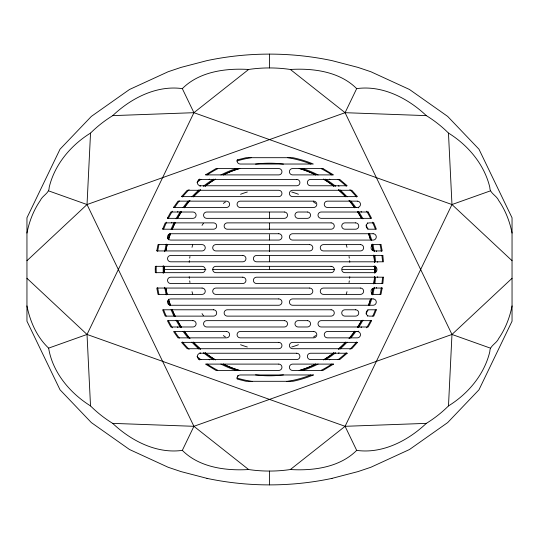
<?xml version="1.0" encoding="UTF-8"?>
<svg xmlns="http://www.w3.org/2000/svg" width="539" height="539" viewBox="0 0 539 539"><rect width="100%" height="100%" fill="white"/><g stroke="black" fill="none" stroke-linecap="round" stroke-linejoin="round"><path stroke-width="0.81" d="M26.95 278.286L87.028 334.456L345.081 426.309L356.677 450.368C339.786 467.38 313.334 470.958 290.38 469.523A100.806 72.132 0 0 1 269.5 471.059A100.806 72.132 0 0 1 248.62 469.53L193.919 426.309L87.028 204.544L90.532 133.086A90.599 66.998 -40.7 0 1 112.705 115.663C130.91 98.273 156.647 85.007 182.323 88.632L193.919 112.691L451.972 204.544L512.05 260.714M356.677 450.368C382.367 454.013 408.043 440.7 426.309 423.371A90.599 66.998 -40.7 0 0 448.482 405.928L451.972 334.456L345.081 112.691L290.38 69.477A100.793 72.118 0 0 0 269.5 67.941A100.793 72.118 0 0 0 248.62 69.47C225.666 68.049 199.214 71.62 182.323 88.632M377.65 277.194L377.684 276.709M26.95 233.07C29.214 221.502 33.58 210.277 40.277 200.548C42.399 195.455 49.467 193.238 49.211 187.242C54.628 164.523 70.885 145.18 90.532 133.086M512.05 305.923C509.786 317.491 505.42 328.723 498.723 338.452C496.601 343.545 489.533 345.762 489.789 351.758C484.372 374.477 468.115 393.82 448.468 405.914M376.424 287.489L376.323 288.055M367.638 315.605L367.335 316.238M171.611 222.876L171.88 222.304M512.05 278.286L451.972 334.456L193.919 426.309L182.323 450.368C156.633 454.013 130.957 440.7 112.691 423.371A90.599 66.998 40.7 0 1 90.518 405.928L87.028 334.456L193.919 112.691L248.62 69.477M26.95 260.714L87.028 204.544L345.081 112.691L356.677 88.632C382.367 84.987 408.043 98.3 426.309 115.629A90.599 66.998 40.7 0 1 448.482 133.072C468.101 145.2 484.379 164.516 489.789 187.242C489.533 193.238 496.601 195.455 498.723 200.548C505.42 210.277 509.786 221.502 512.05 233.07M290.38 469.523L345.081 426.309L451.972 204.544L448.468 133.086M177.567 212.016L177.931 211.443M361.433 326.984L361.056 327.577M358.731 331.101L358.327 331.68M199.969 186.305L200.629 185.76M339.038 352.695L338.377 353.24M329.403 359.877L329.855 359.574M209.152 179.42L209.604 179.123M26.95 305.923C30.096 321.567 36.854 337.057 48.625 348.127L87.028 334.456M451.972 204.544L490.375 190.873M332.031 478.362L357.97 471.598L370.852 467.266L409.472 449.526L447.653 422.596L478.982 389.785L512.05 321.183L512.043 217.81L478.982 149.215L447.653 116.404L409.472 89.474L370.845 71.734L357.97 67.395L332.037 60.637A301.085 301.085 0 0 0 269.5 54.116A301.085 301.085 0 0 0 206.963 60.624L181.03 67.395L168.155 71.734L129.528 89.474L91.347 116.404L60.018 149.215L26.95 217.81L26.95 321.183L60.018 389.785L91.347 422.596L129.528 449.526L168.148 467.266L181.03 471.598L206.969 478.362M290.38 69.477C313.334 68.042 339.786 71.62 356.677 88.632M248.62 469.523C225.666 470.958 199.214 467.38 182.323 450.368M112.691 115.629L193.919 112.691M345.081 426.309L426.309 423.371M164.132 269.493L205.925 269.493M212.932 269.493L334.665 269.493M342.44 269.493L374.868 269.493M237.47 375.865L238.393 375.865M345.081 112.691L426.309 115.629M112.691 423.371L193.919 426.309M48.625 190.873L87.028 204.544M451.972 334.456L490.375 348.127M90.532 405.914C70.03 393.16 52.6 372.456 48.625 348.127M329.39 179.123L329.841 179.42M209.139 359.574L209.59 359.877M338.364 185.76L339.024 186.305M200.616 353.24L199.956 352.695M358.32 207.32L358.725 207.899M361.049 211.416L361.426 212.016M177.924 327.557L177.56 326.984M367.329 222.762L367.632 223.395M376.323 250.938L376.417 251.511M377.65 261.806L377.684 262.291M269.5 54.095L269.5 67.927M269.5 212.198L269.5 218.767M269.5 223.213L269.5 229.23M269.5 234.553L269.5 239.929M269.5 244.571L269.5 251.565M269.5 255.459L269.5 261.705M269.5 266.381L269.5 269.493M269.5 471.073L269.5 484.905M332.031 478.376A301.085 301.085 0 0 1 269.5 484.884A301.085 301.085 0 0 1 206.969 478.376M199.753 359.951A114.221 114.221 0 0 1 198.467 358.947M198.467 180.06A114.221 114.221 0 0 1 199.753 179.056M375.75 266.387A106.298 106.298 0 0 1 375.75 272.599M375.515 277.255A106.298 106.298 0 0 1 374.881 283.433M374.302 287.274A106.298 106.298 0 0 1 372.725 294.873M371.728 298.633A106.298 106.298 0 0 1 369.592 305.283M367.928 309.635A106.298 106.298 0 0 1 366.075 313.914M362.949 320.159A106.298 106.298 0 0 1 358.576 327.503M355.949 331.35A106.298 106.298 0 0 1 350.707 338.088M347.096 342.15A106.298 106.298 0 0 1 339.853 349.184M335.689 352.674A106.298 106.298 0 0 1 325.536 359.823M318.104 364.034A106.298 106.298 0 0 1 302.345 370.596M283.44 374.881A106.298 106.298 0 0 1 255.56 374.881M236.648 370.596A106.298 106.298 0 0 1 220.896 364.034M213.464 359.823A106.298 106.298 0 0 1 203.311 352.674M199.14 349.184A106.298 106.298 0 0 1 191.904 342.15M188.293 338.088A106.298 106.298 0 0 1 183.044 331.35M180.417 327.503A106.298 106.298 0 0 1 176.051 320.159M173.922 316.016A106.298 106.298 0 0 1 171.072 309.635M169.408 305.283A106.298 106.298 0 0 1 167.932 300.863M166.275 294.873A106.298 106.298 0 0 1 164.698 287.274M163.27 273.381A106.298 106.298 0 0 1 163.27 265.612M164.698 251.72A106.298 106.298 0 0 1 166.275 244.113M167.703 238.871A106.298 106.298 0 0 1 169.408 233.704M171.072 229.358A106.298 106.298 0 0 1 174.259 222.277M176.051 218.827A106.298 106.298 0 0 1 180.417 211.49M183.044 207.643A106.298 106.298 0 0 1 188.293 200.906M191.904 196.843A106.298 106.298 0 0 1 199.14 189.809M203.311 186.319A106.298 106.298 0 0 1 213.464 179.164M220.896 174.959A106.298 106.298 0 0 1 236.648 168.397M255.56 164.112A106.298 106.298 0 0 1 283.44 164.112M302.345 168.397A106.298 106.298 0 0 1 318.104 174.959M325.536 179.164A106.298 106.298 0 0 1 335.689 186.319M339.853 189.809A106.298 106.298 0 0 1 347.096 196.843M350.707 200.906A106.298 106.298 0 0 1 355.949 207.643M358.576 211.49A106.298 106.298 0 0 1 362.949 218.827M366.075 225.08A106.298 106.298 0 0 1 367.928 229.358M369.592 233.704A106.298 106.298 0 0 1 371.728 240.36M372.725 244.113A106.298 106.298 0 0 1 374.302 251.72M374.881 255.553A106.298 106.298 0 0 1 375.515 261.738M382.508 277.767A113.311 113.311 0 0 1 381.935 283.534M381.349 287.631A113.311 113.311 0 0 1 380.096 294.132M375.333 309.972A113.311 113.311 0 0 1 372.786 316.09M370.643 320.57A113.311 113.311 0 0 1 366.648 327.813M356.596 341.975A113.311 113.311 0 0 1 349.912 349.326M346.334 352.769A113.311 113.311 0 0 1 338.094 359.681M332.017 363.993A113.311 113.311 0 0 1 321.311 370.266M310.747 375.029A113.311 113.311 0 0 1 286.815 381.471M252.185 381.471A113.311 113.311 0 0 1 236.857 378.001M217.689 370.266A113.311 113.311 0 0 1 206.976 363.993M200.906 359.681A113.311 113.311 0 0 1 197.018 356.589M189.088 349.326A113.311 113.311 0 0 1 182.404 341.975M179.312 338.088A113.311 113.311 0 0 1 175 332.017M172.352 327.813A113.311 113.311 0 0 1 168.35 320.57M166.214 316.09A113.311 113.311 0 0 1 163.667 309.972M158.904 294.132A113.311 113.311 0 0 1 157.651 287.631M156.236 272.808A113.311 113.311 0 0 1 156.236 266.185M157.651 251.363A113.311 113.311 0 0 1 158.904 244.861M163.667 229.021A113.311 113.311 0 0 1 166.558 222.149M168.35 218.423A113.311 113.311 0 0 1 172.352 211.18M175 206.976A113.311 113.311 0 0 1 179.312 200.899M182.404 197.018A113.311 113.311 0 0 1 189.088 189.667M197.018 182.404A113.311 113.311 0 0 1 200.906 179.305M206.976 174.993A113.311 113.311 0 0 1 217.689 168.727M236.857 160.993A113.311 113.311 0 0 1 251.363 157.651M287.631 157.651A113.311 113.311 0 0 1 310.747 163.964M321.311 168.727A113.311 113.311 0 0 1 332.017 174.993M338.094 179.305A113.311 113.311 0 0 1 346.334 186.218M349.912 189.667A113.311 113.311 0 0 1 356.596 197.018M366.648 211.18A113.311 113.311 0 0 1 370.643 218.423M372.442 222.149A113.311 113.311 0 0 1 375.333 229.021M380.096 244.861A113.311 113.311 0 0 1 381.349 251.363M381.935 255.459A113.311 113.311 0 0 1 382.508 261.226M374.794 265.646A105.368 105.368 0 0 1 374.794 273.347M374.625 276.601A105.368 105.368 0 0 1 373.884 283.831M373.103 288.668A105.368 105.368 0 0 1 371.876 294.422M370.576 299.253A105.368 105.368 0 0 1 368.595 305.303M361.534 320.799A105.368 105.368 0 0 1 357.687 327.153M354.851 331.276A105.368 105.368 0 0 1 349.144 338.479M345.762 342.204A105.368 105.368 0 0 1 338.479 349.144M333.951 352.85A105.368 105.368 0 0 1 323.663 359.877M315.719 364.182A105.368 105.368 0 0 1 299.253 370.576M239.74 370.576A105.368 105.368 0 0 1 223.281 364.182M215.337 359.877A105.368 105.368 0 0 1 205.049 352.85M200.521 349.144A105.368 105.368 0 0 1 193.238 342.204M189.849 338.479A105.368 105.368 0 0 1 184.143 331.276M181.306 327.153A105.368 105.368 0 0 1 177.466 320.799M175.168 316.44A105.368 105.368 0 0 1 172.143 309.784M170.405 305.303A105.368 105.368 0 0 1 168.424 299.253M167.124 294.422A105.368 105.368 0 0 1 165.891 288.668M164.179 272.653A105.368 105.368 0 0 1 164.179 266.34M165.891 250.325A105.368 105.368 0 0 1 167.124 244.565M168.424 239.74A105.368 105.368 0 0 1 170.405 233.69M172.143 229.21A105.368 105.368 0 0 1 175.168 222.546M177.466 218.194A105.368 105.368 0 0 1 181.306 211.84M184.143 207.717A105.368 105.368 0 0 1 189.849 200.515M193.238 196.789A105.368 105.368 0 0 1 200.521 189.849M205.049 186.144A105.368 105.368 0 0 1 215.337 179.116M223.281 174.804A105.368 105.368 0 0 1 239.74 168.417M299.253 168.417A105.368 105.368 0 0 1 315.719 174.804M323.663 179.116A105.368 105.368 0 0 1 333.951 186.144M338.479 189.849A105.368 105.368 0 0 1 345.762 196.789A105.267 105.267 0 0 0 338.418 189.923M349.144 200.515A105.368 105.368 0 0 1 354.851 207.717M357.687 211.84A105.368 105.368 0 0 1 361.534 218.194M368.595 233.69A105.368 105.368 0 0 1 370.576 239.74M371.876 244.565A105.368 105.368 0 0 1 373.103 250.325M373.884 255.163A105.368 105.368 0 0 1 374.625 262.392M349.777 276.736A80.601 80.601 0 0 1 349.609 278.393M349.292 280.873A80.601 80.601 0 0 1 349.043 282.524M346.988 291.673A80.601 80.601 0 0 1 346.301 293.944M315.665 335.568A80.601 80.601 0 0 1 313.604 336.956M298.431 344.724A80.601 80.601 0 0 1 291.68 346.988M247.32 346.988A80.601 80.601 0 0 1 240.569 344.724M225.396 336.956A80.601 80.601 0 0 1 223.335 335.568M203.432 315.665A80.601 80.601 0 0 1 202.037 313.604M192.692 293.944A80.601 80.601 0 0 1 192.012 291.673M189.957 282.524A80.601 80.601 0 0 1 189.708 280.873M189.391 278.393A80.601 80.601 0 0 1 189.223 276.736M189.223 262.25A80.601 80.601 0 0 1 189.391 260.6M189.708 258.114A80.601 80.601 0 0 1 189.957 256.47M192.012 247.32A80.601 80.601 0 0 1 192.692 245.043M202.037 225.39A80.601 80.601 0 0 1 203.432 223.328M223.335 203.425A80.601 80.601 0 0 1 225.396 202.031M240.569 194.269A80.601 80.601 0 0 1 247.32 192.005M291.68 192.005A80.601 80.601 0 0 1 298.431 194.269M313.604 202.031A80.601 80.601 0 0 1 315.665 203.425M346.301 245.043A80.601 80.601 0 0 1 346.988 247.32M349.043 256.47A80.601 80.601 0 0 1 349.292 258.114M349.609 260.6A80.601 80.601 0 0 1 349.777 262.25M374.72 266.34A105.267 105.267 0 0 1 374.72 272.653M374.524 276.595A105.267 105.267 0 0 1 373.79 283.817M373.008 288.648A105.267 105.267 0 0 1 371.775 294.402M370.482 299.226A105.267 105.267 0 0 1 368.501 305.269M361.447 320.745A105.267 105.267 0 0 1 357.606 327.099M354.77 331.216A105.267 105.267 0 0 1 349.07 338.411M345.688 342.137A105.267 105.267 0 0 1 338.418 349.07M333.89 352.769A105.267 105.267 0 0 1 323.609 359.789M315.672 364.094A105.267 105.267 0 0 1 299.226 370.475M239.774 370.475A105.267 105.267 0 0 1 223.321 364.094M215.391 359.789A105.267 105.267 0 0 1 205.11 352.769M200.582 349.07A105.267 105.267 0 0 1 193.312 342.137M189.923 338.411A105.267 105.267 0 0 1 184.223 331.216M181.394 327.099A105.267 105.267 0 0 1 177.553 320.745M175.256 316.4A105.267 105.267 0 0 1 172.231 309.75M170.499 305.269A105.267 105.267 0 0 1 168.518 299.226M167.218 294.402A105.267 105.267 0 0 1 165.992 288.648M164.28 272.653A105.267 105.267 0 0 1 164.28 266.34M165.992 250.339A105.267 105.267 0 0 1 167.218 244.591M168.518 239.767A105.267 105.267 0 0 1 170.499 233.724M172.231 229.243A105.267 105.267 0 0 1 175.256 222.594M177.553 218.241A105.267 105.267 0 0 1 181.394 211.894M184.223 207.778A105.267 105.267 0 0 1 189.923 200.582M193.312 196.856A105.267 105.267 0 0 1 200.582 189.923M205.11 186.218A105.267 105.267 0 0 1 215.391 179.197M223.321 174.899A105.267 105.267 0 0 1 239.774 168.512M299.226 168.512A105.267 105.267 0 0 1 315.672 174.899M323.609 179.197A105.267 105.267 0 0 1 333.89 186.218M349.07 200.582A105.267 105.267 0 0 1 354.77 207.778M357.606 211.894A105.267 105.267 0 0 1 361.447 218.241M368.501 233.724A105.267 105.267 0 0 1 370.482 239.767M371.775 244.591A105.267 105.267 0 0 1 373.008 250.339M373.79 255.176A105.267 105.267 0 0 1 374.524 262.399M155.279 269.102L155.32 272.667L202.085 272.667A3.167 3.167 0 0 0 205.251 269.5A3.167 3.167 0 0 0 202.085 266.333L155.32 266.333L155.279 269.102M383.458 277.194L382.852 283.534L256.577 283.534A3.167 3.167 0 0 1 253.404 280.361A3.167 3.167 0 0 1 256.577 277.194L383.445 277.194M156.862 250.541L156.795 250.938L202.085 250.938A3.167 3.167 0 0 0 205.251 247.772A3.167 3.167 0 0 0 202.085 244.605L158.028 244.605L156.862 250.541M382.198 288.055L380.972 294.395L374.255 294.395A3.167 3.167 0 0 1 371.081 291.228A3.167 3.167 0 0 1 374.255 288.055L382.198 288.055M162.771 228.812L162.623 229.21L213.511 229.21A3.167 3.167 0 0 0 216.678 226.043A3.167 3.167 0 0 0 213.511 222.876L165.23 222.876L162.771 228.812M376.377 309.784L373.77 316.123L369.37 316.123A3.167 3.167 0 0 1 366.203 312.957A3.167 3.167 0 0 1 369.37 309.784L376.377 309.784M167.575 217.945L167.373 218.349L192.935 218.349A3.167 3.167 0 0 0 196.102 215.182A3.167 3.167 0 0 0 192.935 212.016L170.802 212.016L167.575 217.945M371.627 320.651L368.198 326.984L321.177 326.984A3.167 3.167 0 0 1 318.01 323.818A3.167 3.167 0 0 1 321.177 320.651L371.627 320.651M173.848 207.084L173.585 207.488L226.447 207.488A3.167 3.167 0 0 0 229.621 204.315A3.167 3.167 0 0 0 226.447 201.148L177.991 201.148L173.848 207.084M181.892 196.216L181.555 196.62L278.784 196.62A3.167 3.167 0 0 0 281.951 193.454A3.167 3.167 0 0 0 278.784 190.287L187.215 190.287L181.892 196.216M357.451 342.373L351.785 348.713L292.576 348.713A3.167 3.167 0 0 1 289.409 345.546A3.167 3.167 0 0 1 292.576 342.373L357.451 342.373M347.177 353.24L339.732 359.574L310.538 359.574A3.167 3.167 0 0 1 307.371 356.407A3.167 3.167 0 0 1 310.538 353.24L347.177 353.24M206.141 174.468L205.507 174.892L278.784 174.892A3.167 3.167 0 0 0 281.951 171.725A3.167 3.167 0 0 0 278.784 168.559L216.058 168.559L206.141 174.468M333.506 364.101L322.955 370.441L292.576 370.441A3.167 3.167 0 0 1 289.409 367.275A3.167 3.167 0 0 1 292.576 364.101L333.506 364.101M237.766 159.78L237.214 159.942A3.167 3.167 0 0 0 240.246 164.031L313.334 164.031A114.221 114.221 0 0 0 292.832 157.691L246.161 157.691L237.766 159.78M322.935 168.559L292.576 168.559A3.167 3.167 0 0 0 289.409 171.725A3.167 3.167 0 0 0 292.576 174.892L333.493 174.892L322.935 168.559M296.746 179.42L200.515 179.42A3.167 3.167 0 0 0 197.341 182.593A3.167 3.167 0 0 0 200.515 185.76L296.746 185.76A3.167 3.167 0 0 0 299.913 182.593A3.167 3.167 0 0 0 296.746 179.42M339.718 179.42L310.538 179.42A3.167 3.167 0 0 0 307.371 182.593A3.167 3.167 0 0 0 310.538 185.76L347.17 185.76L339.718 179.42M351.778 190.287L292.576 190.287A3.167 3.167 0 0 0 289.409 193.454A3.167 3.167 0 0 0 292.576 196.62L357.438 196.62L351.778 190.287M313.637 201.148L240.246 201.148A3.167 3.167 0 0 0 237.072 204.315A3.167 3.167 0 0 0 240.246 207.488L313.637 207.488A3.167 3.167 0 0 0 316.804 204.315A3.167 3.167 0 0 0 313.637 201.148M357.31 201.148L327.429 201.148A3.167 3.167 0 0 0 324.262 204.315A3.167 3.167 0 0 0 327.429 207.488L357.31 207.488A3.167 3.167 0 0 0 360.483 204.315A3.167 3.167 0 0 0 357.31 201.148M284.356 212.016L206.727 212.016A3.167 3.167 0 0 0 203.56 215.182A3.167 3.167 0 0 0 206.727 218.349L284.356 218.349A3.167 3.167 0 0 0 287.523 215.182A3.167 3.167 0 0 0 284.356 212.016M307.385 212.016L298.148 212.016A3.167 3.167 0 0 0 294.974 215.182A3.167 3.167 0 0 0 298.148 218.349L307.385 218.349A3.167 3.167 0 0 0 310.552 215.182A3.167 3.167 0 0 0 307.385 212.016M368.191 212.016L321.177 212.016A3.167 3.167 0 0 0 318.01 215.182A3.167 3.167 0 0 0 321.177 218.349L371.62 218.349L368.191 212.016M331.114 222.876L227.303 222.876A3.167 3.167 0 0 0 224.136 226.043A3.167 3.167 0 0 0 227.303 229.21L331.114 229.21A3.167 3.167 0 0 0 334.281 226.043A3.167 3.167 0 0 0 331.114 222.876M355.578 222.876L344.906 222.876A3.167 3.167 0 0 0 341.739 226.043A3.167 3.167 0 0 0 344.906 229.21L355.578 229.21A3.167 3.167 0 0 0 358.745 226.043A3.167 3.167 0 0 0 355.578 222.876M373.763 222.876L369.37 222.876A3.167 3.167 0 0 0 366.203 226.043A3.167 3.167 0 0 0 369.37 229.21L376.37 229.21L373.763 222.876M278.784 233.737L170.722 233.737A3.167 3.167 0 0 0 167.548 236.911A3.167 3.167 0 0 0 170.722 240.077L278.784 240.077A3.167 3.167 0 0 0 281.951 236.911A3.167 3.167 0 0 0 278.784 233.737M373.109 233.737L292.576 233.737A3.167 3.167 0 0 0 289.409 236.911A3.167 3.167 0 0 0 292.576 240.077L373.109 240.077A3.167 3.167 0 0 0 376.276 236.911A3.167 3.167 0 0 0 373.109 233.737M309.642 244.605L215.876 244.605A3.167 3.167 0 0 0 212.71 247.772A3.167 3.167 0 0 0 215.876 250.938L309.642 250.938A3.167 3.167 0 0 0 312.809 247.772A3.167 3.167 0 0 0 309.642 244.605M360.456 244.605L323.434 244.605A3.167 3.167 0 0 0 320.267 247.772A3.167 3.167 0 0 0 323.434 250.938L360.456 250.938A3.167 3.167 0 0 0 363.63 247.772A3.167 3.167 0 0 0 360.456 244.605M380.965 244.605L374.255 244.605A3.167 3.167 0 0 0 371.081 247.772A3.167 3.167 0 0 0 374.255 250.938L382.198 250.938L380.965 244.605M242.786 255.466L170.722 255.466A3.167 3.167 0 0 0 167.548 258.632A3.167 3.167 0 0 0 170.722 261.806L242.786 261.806A3.167 3.167 0 0 0 245.952 258.632A3.167 3.167 0 0 0 242.786 255.466M382.852 255.466L256.577 255.466A3.167 3.167 0 0 0 253.404 258.632A3.167 3.167 0 0 0 256.577 261.806L383.445 261.806L382.852 255.466M331.114 266.333L215.876 266.333A3.167 3.167 0 0 0 212.71 269.5A3.167 3.167 0 0 0 215.876 272.667L331.114 272.667A3.167 3.167 0 0 0 334.281 269.5A3.167 3.167 0 0 0 331.114 266.333M373.81 266.333L344.906 266.333A3.167 3.167 0 0 0 341.739 269.5A3.167 3.167 0 0 0 344.906 272.667L373.81 272.667A3.167 3.167 0 0 0 376.977 269.5A3.167 3.167 0 0 0 373.81 266.333M242.786 277.194L170.722 277.194A3.167 3.167 0 0 0 167.548 280.361A3.167 3.167 0 0 0 170.722 283.534L242.786 283.534A3.167 3.167 0 0 0 245.952 280.361A3.167 3.167 0 0 0 242.786 277.194M202.085 288.055L156.795 288.055L158.021 294.395L202.085 294.395A3.167 3.167 0 0 0 205.251 291.228A3.167 3.167 0 0 0 202.085 288.055M309.642 288.055L215.876 288.055A3.167 3.167 0 0 0 212.71 291.228A3.167 3.167 0 0 0 215.876 294.395L309.642 294.395A3.167 3.167 0 0 0 312.809 291.228A3.167 3.167 0 0 0 309.642 288.055M360.456 288.055L323.434 288.055A3.167 3.167 0 0 0 320.267 291.228A3.167 3.167 0 0 0 323.434 294.395L360.456 294.395A3.167 3.167 0 0 0 363.63 291.228A3.167 3.167 0 0 0 360.456 288.055M278.784 298.923L170.722 298.923A3.167 3.167 0 0 0 167.548 302.089A3.167 3.167 0 0 0 170.722 305.256L278.784 305.256A3.167 3.167 0 0 0 281.951 302.089A3.167 3.167 0 0 0 278.784 298.923M373.109 298.923L292.576 298.923A3.167 3.167 0 0 0 289.409 302.089A3.167 3.167 0 0 0 292.576 305.256L373.109 305.256A3.167 3.167 0 0 0 376.276 302.089A3.167 3.167 0 0 0 373.109 298.923M213.511 309.784L162.616 309.784L165.224 316.123L213.511 316.123A3.167 3.167 0 0 0 216.678 312.957A3.167 3.167 0 0 0 213.511 309.784M331.114 309.784L227.303 309.784A3.167 3.167 0 0 0 224.136 312.957A3.167 3.167 0 0 0 227.303 316.123L331.114 316.123A3.167 3.167 0 0 0 334.281 312.957A3.167 3.167 0 0 0 331.114 309.784M355.578 309.784L344.906 309.784A3.167 3.167 0 0 0 341.739 312.957A3.167 3.167 0 0 0 344.906 316.123L355.578 316.123A3.167 3.167 0 0 0 358.745 312.957A3.167 3.167 0 0 0 355.578 309.784M192.935 320.651L167.366 320.651L170.796 326.984L192.935 326.984A3.167 3.167 0 0 0 196.102 323.818A3.167 3.167 0 0 0 192.935 320.651M284.356 320.651L206.727 320.651A3.167 3.167 0 0 0 203.56 323.818A3.167 3.167 0 0 0 206.727 326.984L284.356 326.984A3.167 3.167 0 0 0 287.523 323.818A3.167 3.167 0 0 0 284.356 320.651M307.385 320.651L298.148 320.651A3.167 3.167 0 0 0 294.974 323.818A3.167 3.167 0 0 0 298.148 326.984L307.385 326.984A3.167 3.167 0 0 0 310.552 323.818A3.167 3.167 0 0 0 307.385 320.651M226.447 331.512L173.578 331.512L177.985 337.852L226.447 337.852A3.167 3.167 0 0 0 229.621 334.679A3.167 3.167 0 0 0 226.447 331.512M313.637 331.512L240.246 331.512A3.167 3.167 0 0 0 237.072 334.679A3.167 3.167 0 0 0 240.246 337.852L313.637 337.852A3.167 3.167 0 0 0 316.804 334.679A3.167 3.167 0 0 0 313.637 331.512M357.31 331.512L327.429 331.512A3.167 3.167 0 0 0 324.262 334.679A3.167 3.167 0 0 0 327.429 337.852L357.31 337.852A3.167 3.167 0 0 0 360.483 334.679A3.167 3.167 0 0 0 357.31 331.512M278.784 342.373L181.549 342.373L187.208 348.713L278.784 348.713A3.167 3.167 0 0 0 281.951 345.546A3.167 3.167 0 0 0 278.784 342.373M296.746 353.24L200.515 353.24A3.167 3.167 0 0 0 197.341 356.407A3.167 3.167 0 0 0 200.515 359.574L296.746 359.574A3.167 3.167 0 0 0 299.913 356.407A3.167 3.167 0 0 0 296.746 353.24M278.784 364.101L205.494 364.101L216.038 370.441L278.784 370.441A3.167 3.167 0 0 0 281.951 367.275A3.167 3.167 0 0 0 278.784 364.101M313.354 374.969L240.246 374.969A3.167 3.167 0 0 0 237.214 379.065L246.121 381.302L292.879 381.302A114.221 114.221 0 0 0 313.354 374.969"/></g></svg>
